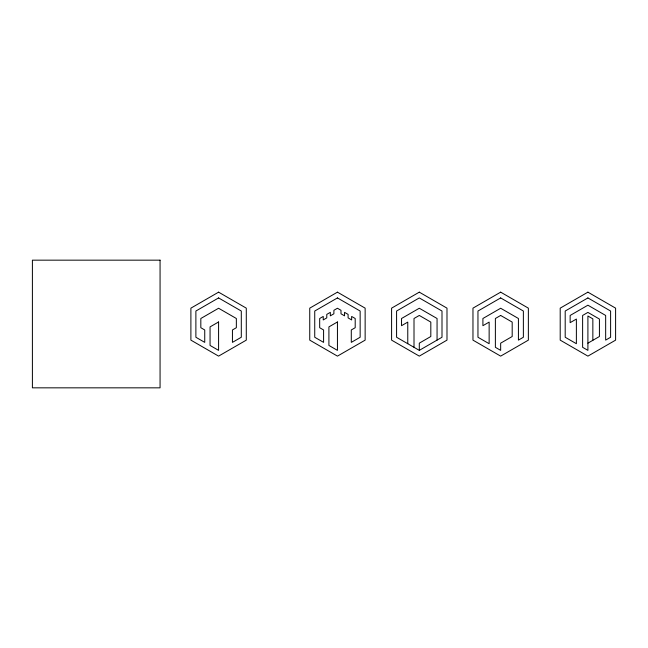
<?xml version="1.0" encoding="UTF-8"?>
<svg xmlns="http://www.w3.org/2000/svg" width="648" height="648" viewBox="0 0 648 648"><rect width="100%" height="100%" fill="white"/><g stroke="black" fill="none" stroke-linecap="round" stroke-linejoin="round"><path stroke-width="0.97" d="M419.297 350.366L442.001 337.252L442.001 311.032L419.297 297.926L396.584 311.032L396.584 337.252L419.297 350.366L419.297 343.165L430.815 336.506L430.815 322.096L419.297 315.446L414.007 318.5L414.007 347.312M587.906 343.165L599.424 336.506L599.424 319.059L587.906 312.401L582.617 315.454L582.617 347.312L587.906 350.366L587.906 315.997L592.847 318.856L592.847 340.305M437.06 340.111L437.06 318.5L419.297 308.246L401.533 318.5L401.533 325.701L407.77 322.096L407.77 343.707M218.587 292.159L190.893 308.148L190.893 340.135L218.587 356.125L246.289 340.135L246.289 308.148L218.587 292.159M218.587 297.926L195.882 311.032L195.882 337.252L204.736 342.371L204.736 329.97L200.823 327.71L200.823 318.5L218.587 308.246L236.35 318.5L236.35 327.71L232.438 329.97L232.438 342.371L241.299 337.252L241.299 311.032L218.587 297.926M218.587 321.967L210.057 326.892L210.057 345.441L218.587 350.366L218.587 321.967M337.438 292.159L309.744 308.148L309.744 340.135L337.438 356.125L365.14 340.135L365.14 308.148L337.438 292.159M337.438 297.926L314.734 311.032L314.734 337.252L323.587 342.371L323.587 329.97L319.675 327.71L319.675 318.5L323.231 316.443L323.231 319.942L326.778 317.893L326.778 314.393L330.334 312.344L330.334 315.843L333.89 313.794L333.89 310.295L337.438 308.246L340.994 310.295L340.994 313.794L344.542 315.843L344.542 312.344L348.098 314.393L348.098 317.893L351.645 319.942L351.645 316.443L355.201 318.5L355.201 327.71L351.289 329.97L351.289 342.371L360.15 337.252L360.15 311.032L337.438 297.926M337.438 321.967L328.909 326.892L328.909 345.441L337.438 350.366L337.438 321.967M419.297 292.159L391.595 308.148L391.595 340.135L419.297 356.125L446.99 340.135L446.99 308.148L419.297 292.159M500.661 292.159L472.967 308.148L472.967 340.135L500.661 356.125L528.363 340.135L528.363 308.148L500.661 292.159M500.661 297.926L477.957 311.032L477.957 337.252L489.143 343.707L489.143 322.096L482.906 325.701L482.906 318.5L500.661 308.246L518.424 318.5L518.424 340.111L523.373 337.252L523.373 311.032L500.661 297.926M500.661 315.446L495.38 318.5L495.38 347.312L500.661 350.366L500.661 343.165L512.187 336.506L512.187 322.096L500.661 315.446M587.906 292.159L560.204 308.148L560.204 340.135L587.906 356.125L615.6 340.135L615.6 308.148L587.906 292.159M587.906 297.926L565.194 311.032L565.194 337.252L576.38 343.707L576.38 319.059L570.143 322.655L570.143 315.454L587.906 305.2L605.661 315.454L605.661 340.111L610.61 337.252L610.61 311.032L587.906 297.926M160.064 260.164L32.4 260.164L32.4 387.836L160.064 387.836L160.064 260.164"/></g></svg>
